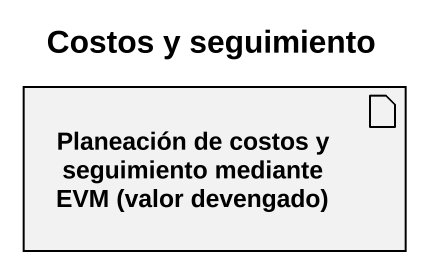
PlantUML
@startuml
title Costos y seguimiento
artifact "Planeación de costos y seguimiento mediante EVM (valor devengado)" as Planeación_de_costos_y
@enduml
